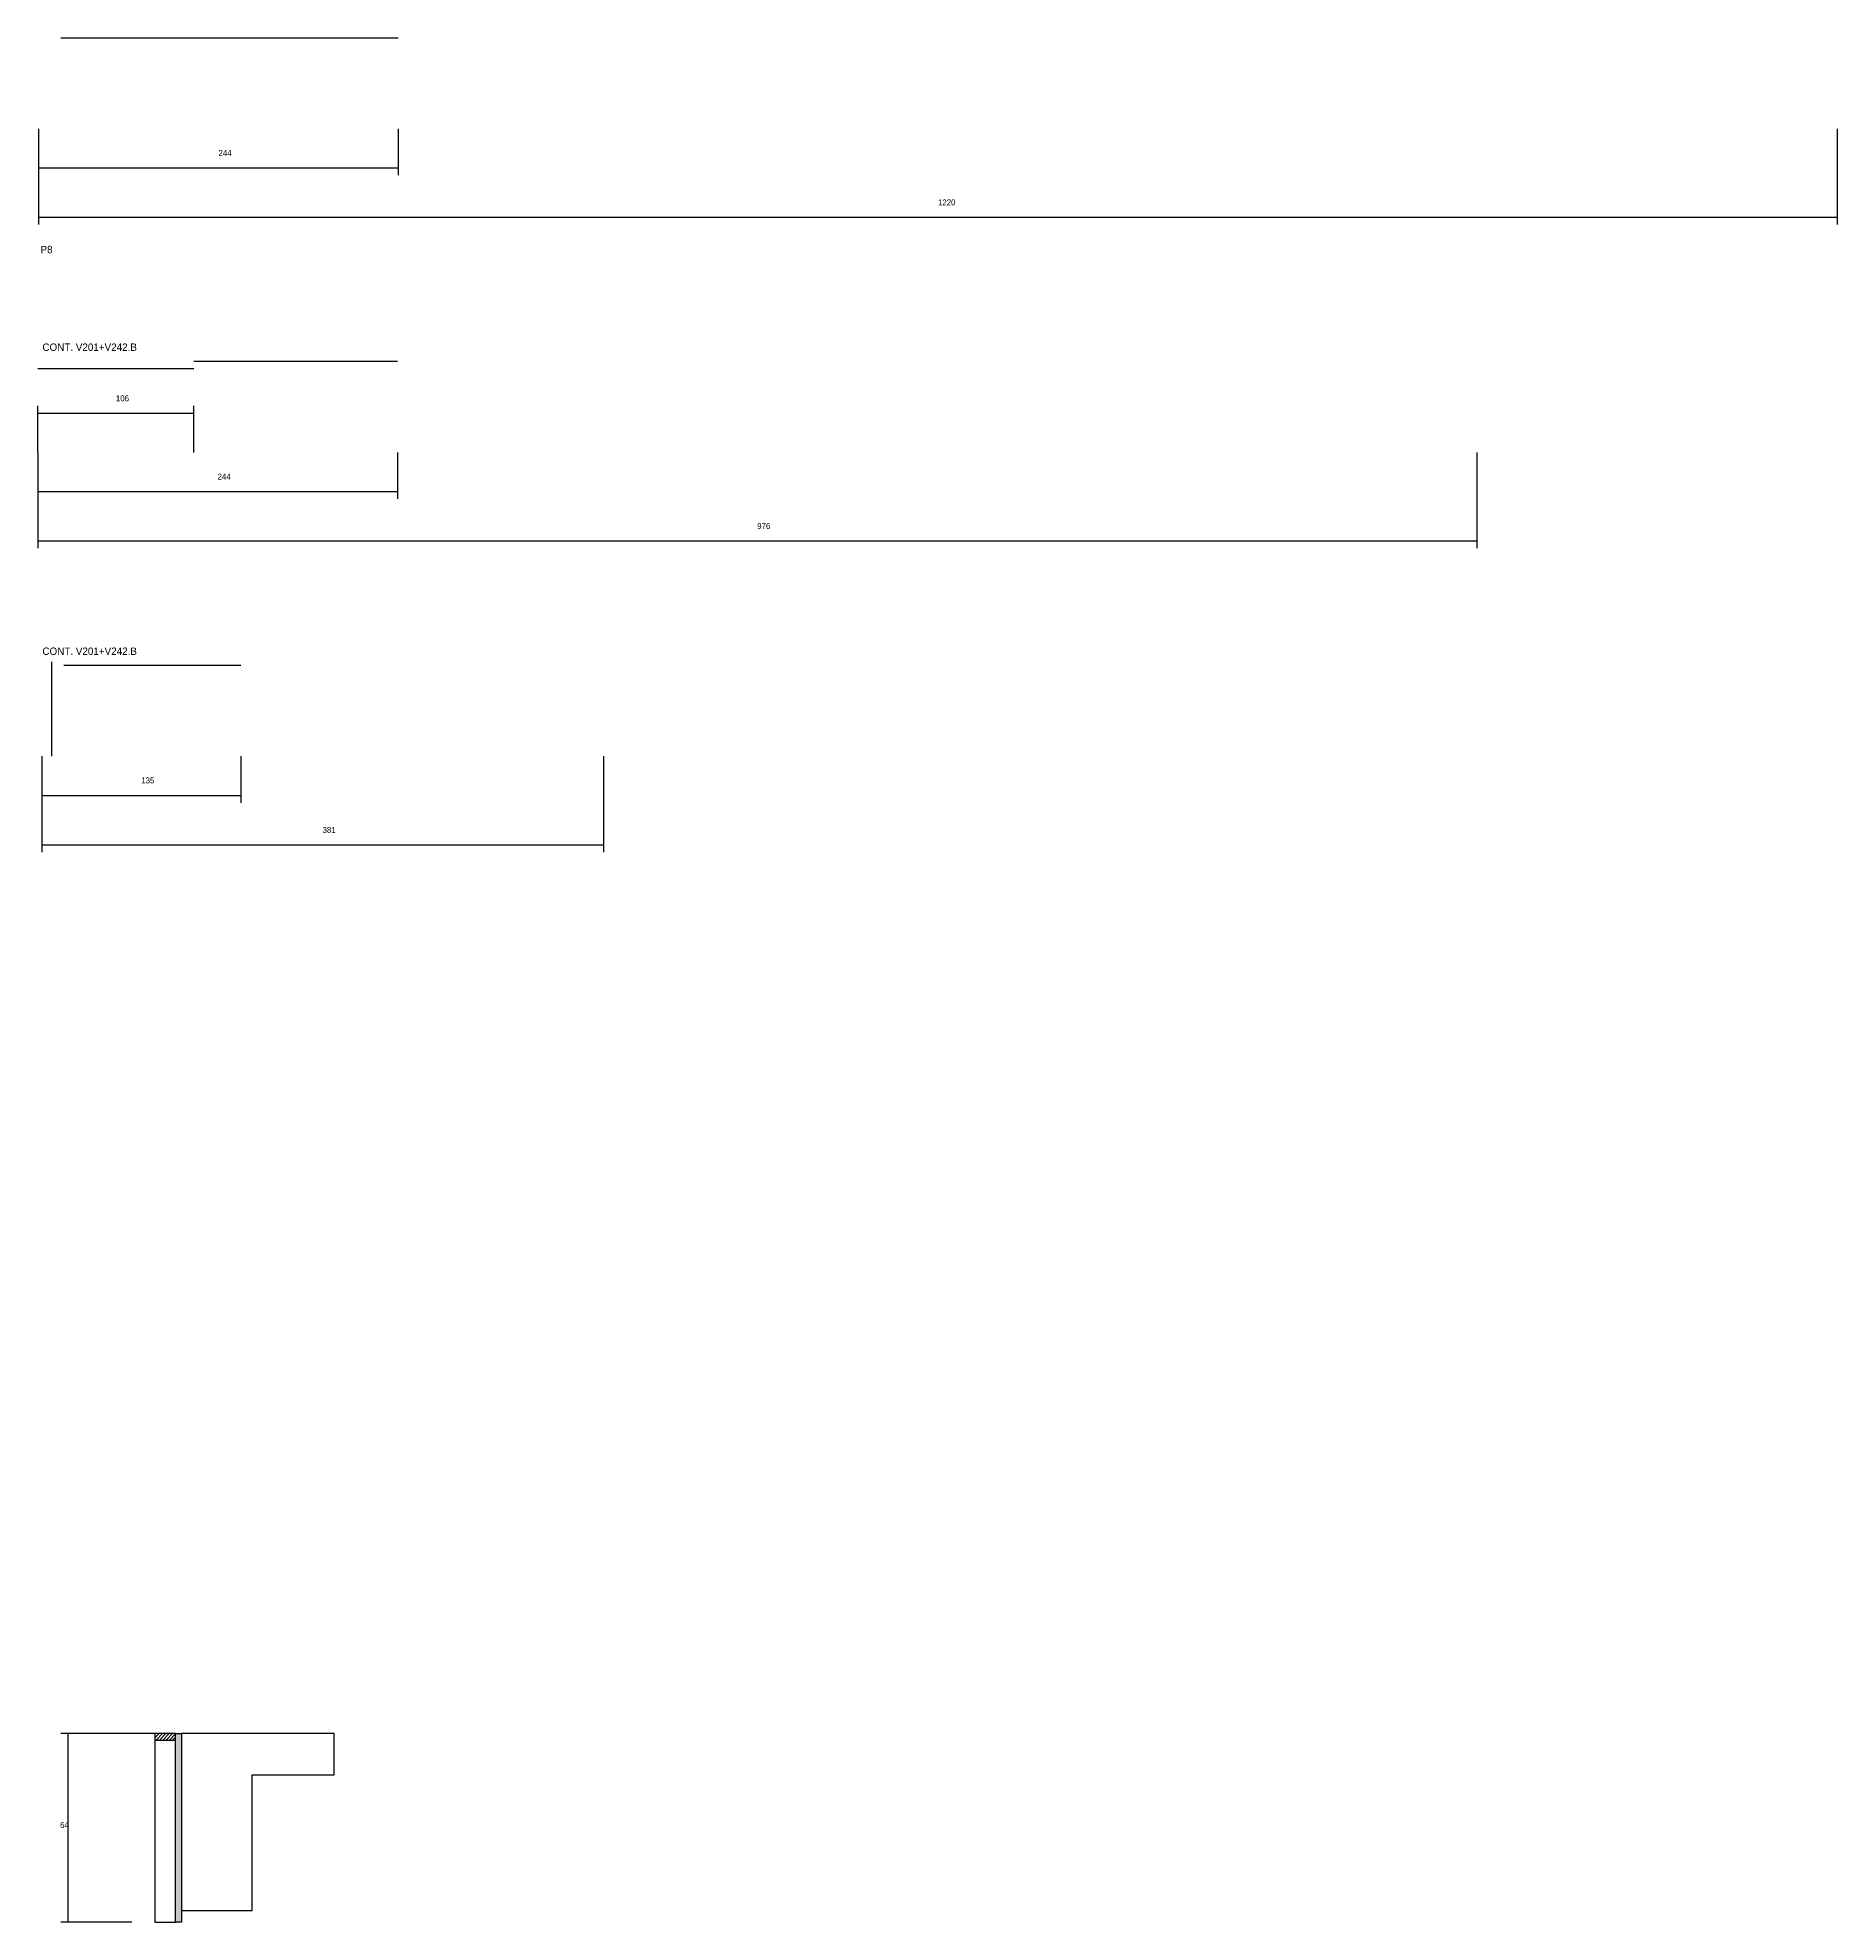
# Model space of a CAD drawing. Header units: metres. Extents: x 4470 to 7242, y 10166 to 11521.
# Drawn here: x 6022 to 7242, y 10168 to 11446 of the extents above; entities that cross this region are included whole.
import ezdxf

# ---------------------------------------------------------------- set-up
doc = ezdxf.new("R2010")
doc.units = ezdxf.units.M
for name, color, linetype in [('CONCRETO', 251, 'Continuous'), ('COTA', 241, 'Continuous'), ('Hachura', 253, 'Continuous'), ('Madeira', 126, 'Continuous'), ('NOMENCLATURA', 7, 'Continuous'), ('Painéis', 200, 'Continuous'), ('SARR_2.2x7', 40, 'Continuous'), ('Texto Seção', 7, 'Continuous')]:
    doc.layers.add(name, color=color, linetype=linetype)

msp = doc.modelspace()

# ---------------------------------------------------------------- hatches: boundary and pattern name
at = {"layer": 'Hachura'}
h = msp.add_hatch(dxfattribs=at)
h.set_pattern_fill('ANSI31', scale=0.5)
h.paths.add_polyline_path([(6115.3, 10291.4), (6115.3, 10295.8), (6115.3, 10295.8), (6101.3, 10295.8), (6101.3, 10295.8), (6101.3, 10291.4), (6101.3, 10291.4), (6115.3, 10291.4)])
h = msp.add_hatch(color=8, dxfattribs=at)
h.dxf.hatch_style = 1
h.paths.add_polyline_path([(6115.3, 10295.8), (6119.3, 10295.8), (6119.3, 10295.8), (6119.3, 10167.8), (6119.3, 10167.8), (6115.3, 10167.8), (6115.3, 10167.8), (6115.3, 10295.8)])

# ---------------------------------------------------------------- linework, layer by layer
at = {"layer": 'CONCRETO'}
msp.add_lwpolyline([(6222.9, 10267.8), (6222.9, 10295.8), (6119.3, 10295.8), (6119.3, 10267.8), (6119.3, 10267.8), (6119.3, 10175.8), (6167.3, 10175.8), (6167.3, 10267.8)], close=True, dxfattribs=at)
at = {"layer": 'COTA'}
for p, q in [((6022.4, 11384.2), (6022.4, 11352.7)), ((6022.4, 11384.2), (6022.4, 11319.2)), ((6266.4, 11384.2), (6266.4, 11352.7)), ((7242.4, 11384.2), (7242.4, 11319.2)), ((6022.4, 11357.7), (6266.4, 11357.7)), ((6022.4, 11324.2), (7242.4, 11324.2)), ((6021.8, 11164.7), (6021.8, 11133.2)), ((6021.8, 11164.7), (6021.8, 11099.7)), ((6265.8, 11164.7), (6265.8, 11133.2)), ((6997.8, 11164.7), (6997.8, 11099.7)), ((6021.8, 11138.2), (6265.8, 11138.2)), ((6021.8, 11104.7), (6997.8, 11104.7)), ((6024.5, 10958.6), (6024.5, 10927)), ((6024.5, 10958.6), (6024.5, 10893.5)), ((6159.5, 10958.6), (6159.5, 10927)), ((6405.5, 10958.6), (6405.5, 10893.5)), ((6024.5, 10932), (6159.5, 10932)), ((6024.5, 10898.5), (6405.5, 10898.5)), ((6101.3, 10295.8), (6037.5, 10295.8)), ((6042.5, 10167.8), (6042.5, 10295.8)), ((6085.7, 10167.8), (6037.5, 10167.8))]:
    msp.add_line(p, q, dxfattribs=at)
at = {"layer": 'Madeira'}
for points in [[(6115.3, 10291.4), (6115.3, 10295.8), (6101.3, 10295.8), (6101.3, 10291.4)], [(6115.3, 10295.8), (6101.3, 10295.8), (6101.3, 10167.8), (6115.3, 10167.8)]]:
    msp.add_lwpolyline(points, close=True, dxfattribs=at)
at = {"layer": 'Painéis'}
for p, q in [((6021.8, 11164.7), (6021.8, 11196.3)), ((6021.8, 11191.3), (6127.8, 11191.3)), ((6127.8, 11164.7), (6127.8, 11196.3))]:
    msp.add_line(p, q, dxfattribs=at)
msp.add_lwpolyline([(6115.3, 10295.8), (6119.3, 10295.8), (6119.3, 10167.8), (6115.3, 10167.8)], close=True, dxfattribs=at)
at = {"layer": 'SARR_2.2x7'}
for p, q in [((6037.4, 11446), (6266.4, 11446)), ((6127.8, 11226.5), (6265.8, 11226.5)), ((6021.8, 11221.7), (6127.8, 11221.7)), ((6031.5, 10958.6), (6031.5, 11022.6)), ((6039.5, 11020.4), (6159.5, 11020.4))]:
    msp.add_line(p, q, dxfattribs=at)

# ---------------------------------------------------------------- texts
at = {"layer": 'COTA'}
for s, p in [('244', (6144.4, 11365.8)), ('1220', (6632.4, 11332.3)), ('244', (6143.8, 11146.3)), ('976', (6509.8, 11112.8)), ('135', (6092, 10940.3)), ('381', (6215, 10906.7)), ('64', (6037, 10231.8))]:
    msp.add_text(s, height=4, dxfattribs=at).set_placement(p)
at = {"layer": 'NOMENCLATURA'}
msp.add_text('P8', height=5, dxfattribs=at).set_placement((6023.7, 11299.8))
at = {"layer": 'Painéis'}
msp.add_text('106', height=4, dxfattribs=at).set_placement((6074.8, 11199.4))
at = {"layer": 'Texto Seção'}
for p in [(6025, 11233.6), (6025, 11027.4)]:
    msp.add_text('CONT. V201+V242.B', height=5, dxfattribs=at).set_placement(p)

doc.saveas('drawing.dxf')
